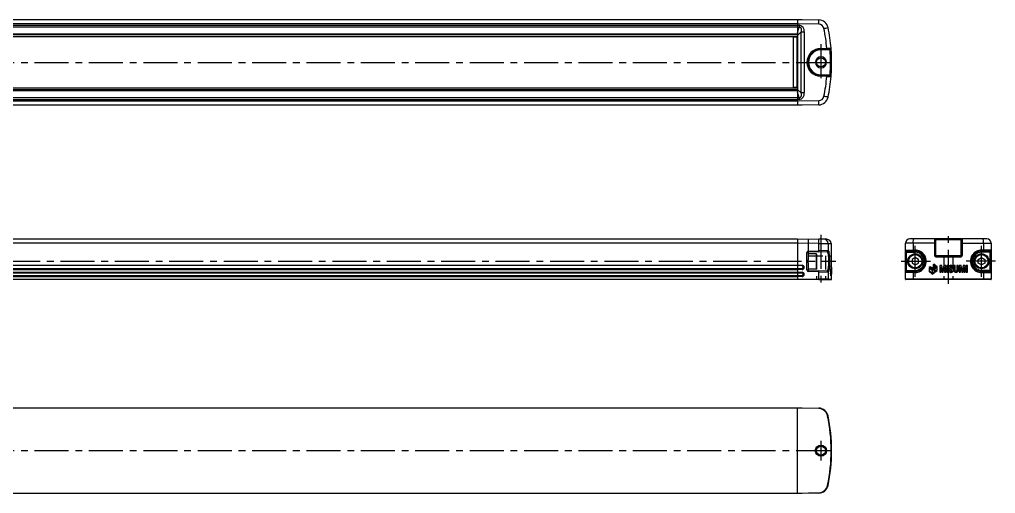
# Model space of a CAD drawing. Extents: x -2 to 910, y -8 to 231.
# Drawn here: x 453.8 to 909.6, y 10 to 231.2 of the extents above; entities that cross this region are included whole.
import ezdxf

# ---------------------------------------------------------------- set-up
doc = ezdxf.new("R2010")
doc.units = 0
doc.header["$LTSCALE"] = 0.5
doc.linetypes.add('CENTER', pattern=[50.8, 31.75, -6.35, 6.35, -6.35])
doc.linetypes.add('DASHED', pattern=[19.05, 12.7, -6.35])
for name, color, linetype in [('MSM_CENTER', 1, 'CENTER'), ('MSM_CONTINUOUS', 7, 'CONTINUOUS'), ('MSM_DASHED', 4, 'DASHED')]:
    doc.layers.add(name, color=color, linetype=linetype)

msp = doc.modelspace()

# ---------------------------------------------------------------- linework, layer by layer
at = {"layer": 'MSM_CENTER'}
for p, q in [((828.02, 219.7), (828.02, 202.7)), ((156.02, 211.2), (835.03, 211.2)), ((828.02, 130.67), (828.02, 107.87)), ((887.55, 107.87), (887.55, 130.87)), ((872.07, 111.13), (872.07, 125.63)), ((903.03, 111.13), (903.03, 125.63)), ((142.72, 118.37), (835.02, 118.37)), ((865.55, 118.37), (879.25, 118.37)), ((909.55, 118.37), (895.86, 118.37)), ((828.02, 34.6), (828.02, 25.4)), ((156.02, 30), (835.02, 30))]:
    msp.add_line(p, q, dxfattribs=at)
at = {"layer": 'MSM_CONTINUOUS'}
for p, q in [((174.02, 231.2), (817.02, 231.2)), ((817.02, 229.2), (174.02, 229.2)), ((174.02, 228.63), (817.02, 228.63)), ((817.02, 231.2), (817.02, 191.2)), ((817.02, 231.2), (827.03, 231.02)), ((817.02, 231.2), (819.24, 231.16)), ((827.03, 229.02), (817.02, 229.2)), ((817.02, 228.64), (817.95, 228.54)), ((174.02, 227.77), (817.02, 227.77)), ((817.02, 224.36), (174.02, 224.36)), ((174.02, 224.2), (817.02, 224.2)), ((817.02, 224.1), (174.02, 224.1)), ((817.02, 224), (174.02, 224)), ((817.02, 227.77), (817.86, 227.68)), ((817.02, 225.16), (817.86, 227.68)), ((818.85, 225.41), (817.02, 223.81)), ((818.85, 196.99), (818.85, 225.41)), ((818.85, 225.41), (820.21, 225.4)), ((820.21, 225.4), (820.21, 196.99)), ((174.52, 223.22), (816.52, 223.22)), ((175.69, 223.22), (815.45, 223.22)), ((815.02, 223), (815.02, 199.4)), ((816.92, 223), (815.02, 223)), ((816.92, 223.2), (815.53, 223.2)), ((816.52, 223.2), (816.52, 223.29)), ((816.72, 223.32), (816.72, 223.2)), ((816.92, 199.4), (816.92, 223)), ((816.92, 223), (817.02, 223)), ((827.92, 217.7), (830.78, 217.75)), ((830.78, 217.25), (827.92, 217.2)), ((832.32, 217.08), (827.92, 217)), ((832.75, 217.82), (832.75, 217.76)), ((827.92, 205.4), (832.32, 205.32)), ((827.92, 205.2), (830.78, 205.15)), ((830.78, 204.65), (827.92, 204.7)), ((832.57, 202.71), (832.57, 202.71)), ((832.76, 204.74), (832.76, 204.74)), ((817.02, 198.4), (174.02, 198.4)), ((174.02, 198.29), (817.02, 198.29)), ((817.02, 198.19), (174.02, 198.19)), ((174.02, 198.03), (817.02, 198.03)), ((816.52, 199.18), (174.52, 199.18)), ((815.36, 199.18), (175.6, 199.18)), ((816.92, 199.4), (815.02, 199.4)), ((816.92, 199.2), (815.71, 199.2)), ((816.52, 199.11), (816.52, 199.2)), ((816.72, 199.2), (816.72, 199.08)), ((817.02, 199.4), (816.92, 199.4)), ((817.02, 198.59), (818.85, 196.99)), ((817.86, 194.71), (817.02, 197.24)), ((820.21, 196.99), (818.85, 196.99)), ((817.02, 194.63), (174.02, 194.63)), ((817.02, 193.76), (174.02, 193.76)), ((174.02, 193.2), (817.02, 193.2)), ((817.02, 194.63), (817.86, 194.71)), ((817.95, 193.85), (817.02, 193.76)), ((817.02, 193.2), (827.03, 193.37)), ((817.02, 191.2), (174.02, 191.2)), ((827.03, 191.37), (817.02, 191.2)), ((819.24, 191.24), (817.02, 191.2)), ((174.02, 128.87), (817.02, 128.87)), ((817.02, 128.87), (817.02, 109.87)), ((817.02, 128.87), (827.03, 128.69)), ((829.43, 128.65), (827.03, 128.69)), ((830.78, 128.63), (829.43, 128.65)), ((905.55, 128.87), (869.55, 128.87)), ((871.15, 127.49), (871.21, 128.04)), ((871.21, 128.04), (871.3, 128.49)), ((871.3, 128.49), (871.41, 128.77)), ((871.41, 128.77), (871.54, 128.87)), ((881.01, 128.87), (881.01, 121.37)), ((893.55, 128.37), (881.55, 128.37)), ((881.55, 128.37), (881.55, 121.37)), ((893.55, 121.37), (893.55, 128.37)), ((894.09, 121.37), (894.09, 128.87)), ((903.69, 128.77), (903.57, 128.87)), ((903.81, 128.49), (903.69, 128.77)), ((903.9, 128.04), (903.81, 128.49)), ((903.96, 127.49), (903.9, 128.04)), ((817.02, 126.87), (174.02, 126.87)), ((827.03, 126.69), (817.02, 126.87)), ((822.21, 123.12), (827.03, 123.29)), ((827.03, 126.69), (831.36, 126.65)), ((827.03, 123.29), (827.03, 126.69)), ((831.36, 123.43), (827.03, 123.29)), ((831.36, 126.65), (831.36, 123.43)), ((831.36, 126.65), (832.75, 126.63)), ((831.36, 123.43), (831.38, 123.43)), ((832.75, 126.63), (832.75, 122.8)), ((881.55, 126.87), (867.55, 126.87)), ((867.55, 110.07), (867.55, 126.87)), ((867.55, 123.63), (871.95, 123.63)), ((868.05, 123.13), (872.05, 123.13)), ((868.05, 113.63), (868.05, 123.13)), ((871.13, 126.87), (871.15, 127.49)), ((871.13, 126.87), (871.13, 123.63)), ((871.13, 123.63), (871.14, 123.38)), ((871.14, 123.38), (871.18, 123.19)), ((871.18, 123.19), (871.23, 123.13)), ((871.95, 123.63), (871.97, 123.35)), ((872.05, 122.63), (872.05, 123.13)), ((893.55, 126.87), (907.55, 126.87)), ((907.05, 123.13), (903.05, 123.13)), ((903.05, 122.63), (903.05, 123.13)), ((903.15, 123.63), (903.13, 123.35)), ((907.55, 123.63), (903.15, 123.63)), ((903.92, 123.19), (903.87, 123.13)), ((903.96, 123.38), (903.92, 123.19)), ((903.98, 126.87), (903.96, 127.49)), ((903.98, 123.63), (903.96, 123.38)), ((903.98, 126.87), (903.98, 123.63)), ((907.05, 113.63), (907.05, 123.13)), ((907.55, 126.87), (907.55, 110.07)), ((821.53, 114.31), (821.53, 122.42)), ((821.53, 122.42), (822.02, 122.42)), ((822.02, 122.42), (822.02, 119.1)), ((825.82, 121.87), (822.02, 121.87)), ((822.02, 117.63), (822.02, 119.1)), ((827.04, 122.79), (822.22, 122.62)), ((825.82, 121.87), (825.82, 114.87)), ((826.02, 121.68), (826.02, 115.06)), ((827.04, 122.79), (830.88, 122.93)), ((830.88, 122.93), (830.91, 122.93)), ((832.8, 122.1), (833.02, 122.09)), ((833.02, 110.07), (833.02, 122.09)), ((867.55, 122.63), (872.05, 122.63)), ((872.07, 120.09), (870.57, 119.24)), ((870.57, 119.24), (870.57, 117.5)), ((873.57, 119.24), (872.07, 120.09)), ((873.57, 117.5), (873.57, 119.24)), ((882.05, 120.87), (882.02, 120.37)), ((882.02, 120.37), (893.09, 120.37)), ((893.05, 120.87), (882.05, 120.87)), ((893.05, 120.87), (893.09, 120.37)), ((901.53, 119.24), (903.03, 120.09)), ((901.53, 117.5), (901.53, 119.24)), ((903.03, 120.09), (904.53, 119.24)), ((907.55, 122.63), (903.05, 122.63)), ((904.53, 119.24), (904.53, 117.5)), ((174.02, 116.57), (817.02, 116.57)), ((817.02, 116.37), (174.02, 116.37)), ((817.02, 116.34), (174.02, 116.34)), ((174.02, 114.99), (817.02, 114.99)), ((817.02, 114.82), (174.02, 114.82)), ((817.02, 114.62), (174.02, 114.62)), ((817.02, 114.42), (174.02, 114.42)), ((817.02, 116.57), (819.24, 116.51)), ((819.23, 116.31), (817.02, 116.37)), ((819.23, 116.28), (817.02, 116.34)), ((817.02, 114.99), (819.23, 115.05)), ((817.02, 114.82), (819.24, 114.87)), ((819.23, 114.67), (817.02, 114.62)), ((819.24, 114.47), (817.02, 114.42)), ((819.23, 116.28), (819.23, 116.31)), ((819.98, 115.76), (819.82, 115.75)), ((821.53, 114.31), (822.02, 114.31)), ((822.02, 117.63), (822.02, 114.31)), ((822.02, 114.87), (825.82, 114.87)), ((822.22, 114.11), (827.04, 113.94)), ((832.52, 114.55), (832.57, 114.86)), ((832.52, 114.55), (832.52, 112.77)), ((832.52, 114.49), (832.55, 114.49)), ((832.54, 114.28), (832.52, 114.28)), ((832.57, 114.64), (832.53, 114.64)), ((832.54, 114.28), (832.54, 112.86)), ((832.54, 114.28), (832.66, 113.29)), ((832.57, 114.64), (832.55, 114.49)), ((832.55, 114.49), (832.67, 113.45)), ((832.57, 114.86), (832.7, 114.35)), ((832.64, 114.35), (832.57, 114.64)), ((832.66, 114.27), (832.64, 114.35)), ((832.64, 114.35), (832.7, 114.35)), ((832.71, 114.08), (832.66, 114.27)), ((832.66, 114.27), (832.72, 114.27)), ((832.74, 116.22), (832.7, 115.88)), ((832.7, 115.88), (832.7, 114.35)), ((832.7, 115.79), (832.72, 115.79)), ((832.72, 115.45), (832.7, 115.45)), ((832.71, 115.97), (832.74, 115.97)), ((832.74, 113.98), (832.71, 114.08)), ((832.71, 114.08), (832.76, 114.08)), ((832.74, 115.97), (832.72, 115.79)), ((832.72, 115.79), (832.78, 114.39)), ((832.72, 115.45), (832.77, 114.24)), ((832.72, 115.45), (832.72, 114.27)), ((832.72, 114.27), (832.76, 114.08)), ((832.74, 113.98), (832.72, 113.83)), ((832.85, 114.98), (832.74, 116.22)), ((832.83, 114.98), (832.74, 115.97)), ((832.76, 114.39), (832.78, 114.39)), ((832.76, 114.08), (832.76, 113.22)), ((832.77, 112.99), (832.77, 114.24)), ((832.77, 114.2), (832.79, 114.2)), ((832.78, 114.39), (832.83, 114.94)), ((832.84, 114.74), (832.79, 114.2)), ((832.79, 114.2), (832.79, 112.78)), ((832.84, 114.74), (832.82, 114.74)), ((832.83, 114.98), (832.83, 114.94)), ((832.85, 114.98), (832.83, 114.98)), ((832.84, 113.32), (832.84, 114.74)), ((832.85, 113.23), (832.85, 114.98)), ((832.92, 115.57), (832.92, 112.41)), ((832.96, 115.57), (832.92, 115.57)), ((832.92, 114.94), (832.95, 114.94)), ((832.95, 112.41), (832.95, 114.94)), ((832.96, 113.34), (832.95, 114.94)), ((832.96, 115.57), (832.98, 113.34)), ((832.98, 113.34), (832.99, 114.98)), ((832.99, 114.98), (832.99, 115.57)), ((833.01, 115.57), (832.99, 115.57)), ((833, 114.98), (832.99, 112.41)), ((833, 114.98), (832.99, 114.98)), ((833, 114.98), (833, 112.41)), ((833.01, 112.41), (833.01, 115.57)), ((833.02, 114.9), (833.02, 115.57)), ((833.02, 115.57), (833.02, 114.9)), ((833.02, 115.57), (833.02, 115.57)), ((833.02, 114.9), (833.02, 114.9)), ((833.02, 112.41), (833.02, 114.62)), ((833.02, 114.62), (833.02, 112.41)), ((833.02, 114.62), (833.02, 114.62)), ((867.55, 114.13), (872.05, 114.13)), ((870.57, 117.5), (872.07, 116.65)), ((872.05, 114.13), (872.05, 113.63)), ((872.07, 116.65), (873.57, 117.5)), ((879.02, 115.73), (878.59, 115.42)), ((878.59, 115.42), (878.59, 113.64)), ((878.78, 113.73), (878.78, 115.15)), ((878.78, 115.15), (879.97, 114.16)), ((878.84, 115.36), (879.05, 115.51)), ((880.08, 114.32), (878.84, 115.36)), ((880.38, 115.22), (879.02, 115.73)), ((879.05, 115.51), (880.79, 114.85)), ((879.97, 114.16), (879.97, 112.74)), ((880.79, 114.85), (880.08, 114.32)), ((880.16, 114.15), (880.89, 114.7)), ((880.16, 112.72), (880.16, 114.15)), ((880.84, 117.09), (880.38, 116.75)), ((880.38, 116.75), (880.38, 115.22)), ((880.57, 116.32), (881.2, 115.11)), ((880.57, 115.14), (880.57, 116.32)), ((881.09, 114.95), (880.57, 115.14)), ((880.6, 116.67), (880.84, 116.84)), ((881.34, 115.26), (880.6, 116.67)), ((882.32, 115.85), (880.84, 117.09)), ((880.84, 116.84), (882.08, 115.81)), ((880.89, 114.7), (880.89, 113.27)), ((881.08, 114.09), (881.09, 114.95)), ((881.2, 113.86), (881.08, 114.09)), ((881.2, 115.11), (881.2, 113.86)), ((881.27, 113.32), (882.32, 114.1)), ((882.08, 115.81), (881.34, 115.26)), ((881.4, 115.07), (882.12, 115.61)), ((881.4, 113.65), (881.4, 115.07)), ((882.12, 114.19), (881.4, 113.65)), ((882.12, 115.61), (882.12, 114.19)), ((882.32, 114.1), (882.32, 115.85)), ((884.47, 116.44), (883.53, 116.44)), ((883.53, 116.44), (883.53, 113.28)), ((884.11, 115.81), (884.68, 113.28)), ((884.11, 113.28), (884.11, 115.81)), ((884.92, 114.21), (884.47, 116.44)), ((885.39, 116.44), (884.92, 114.21)), ((885.18, 113.28), (885.75, 115.85)), ((886.33, 116.44), (885.39, 116.44)), ((885.75, 115.85), (885.75, 113.28)), ((886.33, 113.28), (886.33, 116.44)), ((887.42, 116.44), (886.78, 116.44)), ((886.78, 116.44), (886.78, 115.77)), ((886.78, 115.77), (887.42, 115.77)), ((887.42, 115.49), (886.78, 115.49)), ((886.78, 115.49), (886.78, 113.28)), ((887.42, 115.77), (887.42, 116.44)), ((887.42, 113.28), (887.42, 115.49)), ((888.38, 114.27), (887.75, 114.27)), ((887.75, 114.27), (887.75, 113.93)), ((888.39, 114.06), (888.38, 114.27)), ((889.54, 114.86), (888.75, 115.24)), ((889.03, 115.97), (888.79, 116.04)), ((889.13, 115.57), (889.12, 115.84)), ((889.13, 115.57), (889.74, 115.57)), ((889.74, 115.57), (889.74, 115.78)), ((890.79, 116.44), (890.15, 116.44)), ((890.15, 116.44), (890.15, 114.24)), ((890.79, 114.1), (890.79, 116.44)), ((892.17, 116.44), (891.54, 116.44)), ((891.54, 116.44), (891.54, 114.09)), ((892.17, 114.24), (892.17, 116.44)), ((892.62, 116.44), (892.62, 113.28)), ((893.57, 116.44), (892.62, 116.44)), ((893.2, 113.28), (893.21, 115.81)), ((893.21, 115.81), (893.78, 113.28)), ((894.03, 114.21), (893.57, 116.44)), ((894.48, 116.44), (894.03, 114.21)), ((894.27, 113.28), (894.84, 115.81)), ((895.43, 116.44), (894.48, 116.44)), ((894.84, 113.28), (894.84, 115.81)), ((895.43, 113.28), (895.43, 116.44)), ((896.51, 116.44), (895.87, 116.44)), ((895.87, 116.44), (895.87, 115.77)), ((895.87, 115.77), (896.51, 115.77)), ((896.51, 115.49), (895.87, 115.49)), ((895.87, 115.49), (895.87, 113.28)), ((896.51, 115.77), (896.51, 116.44)), ((896.51, 113.28), (896.51, 115.49)), ((903.03, 116.65), (901.53, 117.5)), ((904.53, 117.5), (903.03, 116.65)), ((903.05, 114.13), (903.05, 113.63)), ((907.55, 114.13), (903.05, 114.13)), ((174.02, 113.32), (817.02, 113.32)), ((174.02, 113.12), (817.02, 113.12)), ((174.02, 113), (817.02, 113)), ((817.02, 111.65), (174.02, 111.65)), ((817.02, 111.57), (174.02, 111.57)), ((817.02, 111.37), (174.02, 111.37)), ((817.02, 111.17), (174.02, 111.17)), ((174.02, 110.07), (817.02, 110.07)), ((817.02, 109.87), (174.02, 109.87)), ((817.02, 113.32), (819.24, 113.26)), ((817.02, 113.12), (819.23, 113.06)), ((817.02, 113), (819.22, 112.94)), ((819.22, 111.71), (817.02, 111.65)), ((819.23, 111.42), (817.02, 111.37)), ((819.24, 111.22), (817.02, 111.17)), ((817.02, 110.07), (827.03, 110.07)), ((827.02, 109.87), (817.02, 109.87)), ((827.03, 113.44), (822.21, 113.61)), ((827.02, 109.87), (832.82, 109.87)), ((827.03, 113.44), (831.36, 113.31)), ((827.03, 110.07), (827.03, 113.44)), ((831.36, 110.07), (827.03, 110.07)), ((830.88, 113.81), (827.04, 113.94)), ((830.88, 113.81), (830.91, 113.81)), ((831.36, 113.31), (831.36, 110.07)), ((831.36, 113.31), (831.38, 113.31)), ((831.36, 110.07), (833.02, 110.07)), ((832.52, 112.86), (832.54, 112.86)), ((832.52, 112.77), (832.67, 111.55)), ((832.66, 111.87), (832.54, 112.86)), ((832.63, 111.87), (832.66, 111.87)), ((832.63, 111.85), (832.68, 111.85)), ((832.64, 113.45), (832.67, 113.45)), ((832.66, 111.87), (832.66, 113.29)), ((832.68, 113.28), (832.66, 113.28)), ((832.67, 113.45), (832.72, 113.83)), ((832.67, 111.55), (832.76, 112.32)), ((832.68, 113.28), (832.74, 113.83)), ((832.68, 113.28), (832.68, 111.85)), ((832.74, 112.4), (832.68, 111.85)), ((832.72, 113.83), (832.74, 113.83)), ((832.74, 112.4), (832.74, 113.83)), ((832.74, 113.22), (832.76, 113.22)), ((832.74, 112.99), (832.77, 112.99)), ((832.74, 112.79), (832.76, 112.79)), ((832.74, 112.32), (832.76, 112.32)), ((832.76, 113.22), (832.77, 112.99)), ((832.76, 112.79), (832.78, 112.46)), ((832.76, 112.79), (832.76, 112.32)), ((832.76, 112.78), (832.79, 112.78)), ((832.78, 112.46), (832.85, 113.23)), ((832.79, 112.78), (832.83, 113.23)), ((832.83, 113.23), (832.84, 113.32)), ((832.83, 113.23), (832.85, 113.23)), ((832.92, 112.41), (832.95, 112.41)), ((832.97, 112.41), (832.96, 113.34)), ((832.96, 113.34), (832.98, 113.34)), ((832.97, 112.41), (832.99, 112.41)), ((833, 112.41), (833.01, 112.41)), ((833.02, 112.41), (833.02, 112.41)), ((871.95, 113.13), (867.55, 113.13)), ((907.55, 110.07), (867.55, 110.07)), ((907.35, 109.87), (867.75, 109.87)), ((872.05, 113.63), (868.05, 113.63)), ((871.13, 113.13), (871.14, 113.38)), ((871.13, 113.13), (871.13, 110.07)), ((871.13, 109.97), (871.13, 110.07)), ((871.15, 109.89), (871.13, 109.97)), ((871.14, 113.38), (871.18, 113.56)), ((871.17, 109.87), (871.15, 109.89)), ((871.18, 113.56), (871.23, 113.63)), ((871.95, 113.13), (871.98, 113.49)), ((878.59, 113.64), (880.06, 112.42)), ((879.97, 112.74), (878.78, 113.73)), ((880.06, 112.42), (881.09, 113.19)), ((880.89, 113.27), (880.16, 112.72)), ((881.09, 113.19), (881.08, 113.66)), ((881.08, 113.66), (881.27, 113.32)), ((883.53, 113.28), (884.11, 113.28)), ((884.68, 113.28), (885.18, 113.28)), ((885.75, 113.28), (886.33, 113.28)), ((886.78, 113.28), (887.42, 113.28)), ((892.62, 113.28), (893.2, 113.28)), ((893.78, 113.28), (894.27, 113.28)), ((894.84, 113.28), (895.43, 113.28)), ((895.87, 113.28), (896.51, 113.28)), ((903.05, 113.63), (907.05, 113.63)), ((903.15, 113.13), (903.13, 113.49)), ((903.15, 113.13), (907.55, 113.13)), ((903.92, 113.56), (903.87, 113.63)), ((903.96, 113.38), (903.92, 113.56)), ((903.93, 109.87), (903.96, 109.89)), ((903.98, 113.13), (903.96, 113.38)), ((903.96, 109.89), (903.97, 109.97)), ((903.97, 109.97), (903.98, 110.07)), ((903.98, 113.13), (903.98, 110.07)), ((174.02, 50), (817.02, 50)), ((817.02, 49.8), (174.02, 49.8)), ((817.02, 10), (817.02, 50)), ((817.02, 50), (827.03, 49.83)), ((817.02, 50), (819.24, 49.96)), ((827.03, 49.63), (817.02, 49.8)), ((827.03, 49.83), (827.03, 49.63)), ((831.36, 46.24), (831.16, 46.2)), ((831.36, 13.76), (831.16, 13.8)), ((174.02, 10.2), (817.02, 10.2)), ((817.02, 10), (174.02, 10)), ((817.02, 10.2), (827.03, 10.37)), ((827.03, 10.17), (817.02, 10)), ((819.24, 10.04), (817.02, 10)), ((827.03, 10.17), (822.21, 10.09)), ((827.03, 10.37), (827.03, 10.17))]:
    msp.add_line(p, q, dxfattribs=at)
for centre, radius in [((828.02, 211.2), 2.1), ((872.07, 118.37), 3.5), ((872.07, 118.37), 3.1), ((903.03, 118.37), 3.5), ((903.03, 118.37), 3.1), ((828.02, 30), 2.6), ((828.02, 30), 2.1)]:
    msp.add_circle(centre, radius, dxfattribs=at)
for centre, radius, start, end in [((940.72, 215.99), 123.42, 174.1619, 174.5648), ((817.44, 225.79), 2.8, 352.0552, 79.6117), ((826.95, 226.52), 4.5, 11.7298, 88.985), ((798.38, 230.02), 28.67, 358.0016, 1.9984), ((826.99, 226.52), 2.5, 11.7115, 88.9953), ((817.89, 226.68), 0.999, 24.7549, 91.9077), ((816.74, 226.19), 2.25, 339.7339, 23.9662), ((786.84, 434.25), 211.55, 281.6148, 282.1475), ((752.16, 211.05), 78.91, 4.8643, 11.6809), ((752.46, 211.13), 80.57, 4.7636, 11.68), ((815.23, 223), 0.201, 90.1473, 180.2173), ((818.28, 223.06), 1.36, 174.0374, 182.4702), ((816.92, 223.1), 0.1, 0, 90), ((816.92, 223.08), 0.105, 49.4344, 93.7998), ((828.03, 211.2), 6.5, 90.9979, 269.0021), ((828.02, 211.2), 6, 91, 269), ((828.02, 211.2), 5.8, 91, 269), ((820.76, 217.45), 7.17, 358.0016, 1.9984), ((829.83, 217.08), 1.91, 176.5052, 182.4949), ((812.63, 755.12), 537.68, 271.9354, 272.145), ((818.36, 217.5), 12.43, 358.8471, 1.1529), ((833.19, 118.98), 98.29, 90.5411, 91.401), ((832.25, 217.77), 0.504, 271.375, 4.7087), ((831.6, 216.96), 0.732, 9.097, 25.1085), ((831.2, 236.02), 18.97, 273.3934, 274.8618), ((753.38, 211.2), 79.15, 355.7417, 4.2583), ((832.25, 217.77), 0.5, 294.436, 341.3079), ((745.46, 210.59), 87.59, 4.2721, 4.699), ((753.59, 211.2), 79.44, 355.7316, 4.2684), ((828.04, 211.2), 2.6, 90.0087, 269.9913), ((828.04, 211.2), 2.6, 270.0087, 89.9913), ((829.83, 205.32), 1.91, 177.5051, 183.4948), ((820.76, 204.95), 7.17, 358.0016, 1.9984), ((7418.15, 324047.77), 323909.61, 268.8346923, 268.8349532), ((818.39, 204.9), 12.4, 358.8445, 1.1555), ((831.58, 205.43), 0.751, 335.3059, 351.2957), ((832.25, 204.62), 0.497, 355.0767, 89.3649), ((828.4, 147.6), 57.86, 85.6316, 86.1132), ((712.55, 214.31), 120.6, 355.3712, 355.7071), ((753.54, 211.14), 77.52, 348.2578, 355.197), ((888.18, 1788.25), 1584.64, 267.92424, 267.99534), ((752.27, 211.3), 80.76, 348.3281, 355.2283), ((815.23, 199.4), 0.201, 180.9199, 269.8479), ((818.28, 199.34), 1.36, 177.5298, 185.9626), ((816.92, 199.31), 0.101, 265.2353, 334.6713), ((818.42, 199.59), 1.42, 189.8539, 191.4347), ((817.44, 196.61), 2.8, 280.3879, 7.9452), ((816.74, 196.21), 2.25, 336.0339, 20.2659), ((817.88, 195.72), 1.01, 268.7918, 334.9859), ((982.21, 210.57), 165.11, 185.5128, 185.8126), ((826.99, 195.87), 2.5, 271.001, 348.3206), ((826.95, 195.88), 4.5, 271.013, 348.288), ((798.38, 192.37), 28.67, 358.0016, 1.9984), ((754.15, -167.24), 370.34, 77.9667, 78.271), ((798.85, 127.69), 28.19, 357.9673, 2.0327), ((829.38, 126.67), 1.98, 359.4788, 88.4752), ((830.75, 126.62), 2, 0.0863, 88.9022), ((869.55, 126.87), 2, 90, 180), ((881.05, 128.37), 0.5, 0.0041, 90), ((894.05, 128.37), 0.5, 90, 180), ((905.55, 126.87), 2, 0, 90), ((822.23, 122.42), 0.704, 92.0978, 179.7765), ((815.05, 122.75), 7.17, 359.0025, 2.9978), ((819.23, 122.89), 7.81, 359.3115, 2.9801), ((830.86, 123.42), 0.495, 272.3414, 0.5962), ((830.89, 123.42), 0.491, 272.4134, 1.1296), ((831.37, 123.13), 0.299, 34.3072, 87.0596), ((829.64, 122.03), 2.35, 9.1365, 32.692), ((868.05, 123.63), 0.5, 180, 270), ((872, 118.38), 5.25, 269.5247, 90.4753), ((872.38, 123.38), 0.409, 184.1093, 217.3587), ((872.05, 118.38), 4.75, 270, 90), ((903.11, 118.38), 5.25, 89.5247, 270.4753), ((903.05, 118.38), 4.75, 90, 270), ((902.73, 123.38), 0.409, 322.6413, 355.8907), ((907.05, 123.63), 0.5, 270, 0), ((822.22, 122.43), 0.198, 91.7279, 180.9373), ((825.83, 121.67), 0.196, 1.5805, 91.4602), ((830.86, 122.58), 0.351, 29.9377, 85.7746), ((828.82, 121.39), 2.71, 9.7785, 30.157), ((809.22, 118.37), 22.55, 351.1076, 8.8924), ((805.48, 118.36), 26.78, 351.3303, 8.6697), ((835.07, 122.63), 2.33, 175.8402, 193.1939), ((840.85, 122.85), 8.1, 180.3953, 184.085), ((832.54, 122.1), 0.481, 359.4936, 63.8463), ((832.33, 122.1), 0.48, 359.9826, 22.0245), ((872.05, 118.38), 4.25, 270, 90), ((882.01, 121.36), 0.994, 179.6374, 270.6717), ((882.05, 121.37), 0.5, 180, 270), ((893.05, 121.37), 0.5, 270, 0), ((893.1, 121.36), 0.993, 269.2961, 0.3948), ((903.05, 118.38), 4.25, 90, 270), ((808.56, 116.74), 10.68, 357.6876, 358.7682), ((819.21, 115.49), 0.817, 271.4556, 88.3706), ((819.21, 115.66), 0.618, 271.6451, 88.3549), ((817.2, 114.82), 2.04, 1.435, 6.3046), ((818.72, 114.81), 0.529, 345.0199, 6.845), ((816.37, 114.45), 2.87, 0.5016, 4.4965), ((819.21, 115.49), 1.02, 271.5337, 88.4663), ((822.23, 114.31), 0.704, 180.4651, 267.9198), ((822.22, 114.31), 0.198, 179.9665, 268.2781), ((815.05, 113.98), 7.17, 357.0022, 0.9975), ((825.83, 115.06), 0.196, 268.5398, 358.4195), ((830.86, 114.14), 0.34, 278.5315, 330.7618), ((828.95, 115.29), 2.57, 329.1918, 350.7962), ((829.53, 114.74), 2.46, 327.8242, 350.294), ((888.83, 115.57), 1.05, 143.0325, 195.2518), ((888.99, 115.83), 1.28, 204.5952, 260.7273), ((888.74, 115.52), 1.01, 88.4285, 137.9646), ((888.8, 114.07), 0.413, 181.0286, 266.8893), ((888.94, 115.67), 0.51, 154.3537, 213.2001), ((888.75, 115.72), 0.323, 82.2311, 146.6683), ((888.98, 115.85), 0.651, 224.0348, 249.1966), ((888.72, 115.11), 1.42, 58.2031, 87.6988), ((888.72, 114.1), 0.466, 357.3245, 82.4916), ((888.78, 114.06), 0.407, 269.8551, 2.312), ((888.98, 115.83), 0.144, 0.4263, 71.0742), ((888.93, 114.2), 0.95, 288.4139, 5.2104), ((889.06, 115.77), 0.682, 0.4946, 53.91), ((889.05, 114.19), 0.834, 6.7613, 54.2468), ((891.22, 114.19), 1.06, 177.4581, 267.1706), ((891.16, 114.09), 0.372, 178.3002, 359.6344), ((891.1, 114.2), 1.07, 273.4755, 1.9303), ((821.13, 112.91), 1.9, 175.6646, 179.1406), ((819.21, 112.33), 0.618, 271.4833, 88.5168), ((790.63, 110.79), 28.6, 1.2607, 1.8343), ((816.37, 113.28), 2.87, 355.5035, 359.4984), ((819.21, 112.24), 0.82, 0.2266, 88.4318), ((819.2, 112.25), 0.824, 272.0162, 359.7575), ((809.87, 111.03), 9.37, 1.1943, 2.4065), ((819.21, 112.24), 1.02, 271.5337, 88.4663), ((825.17, 110.02), 1.86, 355.4148, 1.5362), ((819.3, 113.85), 7.74, 357.0038, 0.7047), ((830.86, 113.31), 0.499, 359.7643, 87.2981), ((830.89, 113.31), 0.495, 359.3419, 87.1152), ((831.16, 110.07), 0.2, 269.8974, 0.1026), ((831.37, 113.61), 0.299, 272.2968, 324.4374), ((832.83, 110.07), 0.198, 269.9307, 0.1876), ((868.05, 113.13), 0.5, 90, 180), ((867.75, 110.07), 0.2, 180, 270), ((872.19, 113.46), 0.216, 129.5468, 171.1015), ((888.51, 114.01), 0.768, 186.1508, 228.9707), ((888.73, 114.38), 1.2, 232.8495, 294.8664), ((902.91, 113.46), 0.216, 8.8985, 50.4532), ((907.05, 113.13), 0.5, 0, 90), ((907.35, 110.07), 0.2, 270, 0), ((826.95, 45.33), 4.5, 11.7121, 89), ((826.95, 45.33), 4.3, 11.7121, 89), ((753.02, 30), 79.8, 348.2879, 11.7121), ((753.02, 30), 80, 348.2879, 11.7121), ((826.95, 14.67), 4.3, 271, 348.2879), ((826.95, 14.67), 4.5, 271, 348.2879)]:
    msp.add_arc(centre, radius, start, end, dxfattribs=at)
at = {"layer": 'MSM_DASHED'}
for p, q in [((822.02, 128.78), (822.02, 121.37)), ((822.52, 120.87), (833.02, 120.87)), ((825.92, 120.87), (825.92, 109.87)), ((830.12, 120.87), (830.12, 109.87)), ((885.45, 120.87), (885.45, 109.87)), ((889.65, 120.87), (889.65, 109.87))]:
    msp.add_line(p, q, dxfattribs=at)
msp.add_arc((822.52, 121.37), 0.5, 180, 270, dxfattribs=at)

doc.saveas('drawing.dxf')
